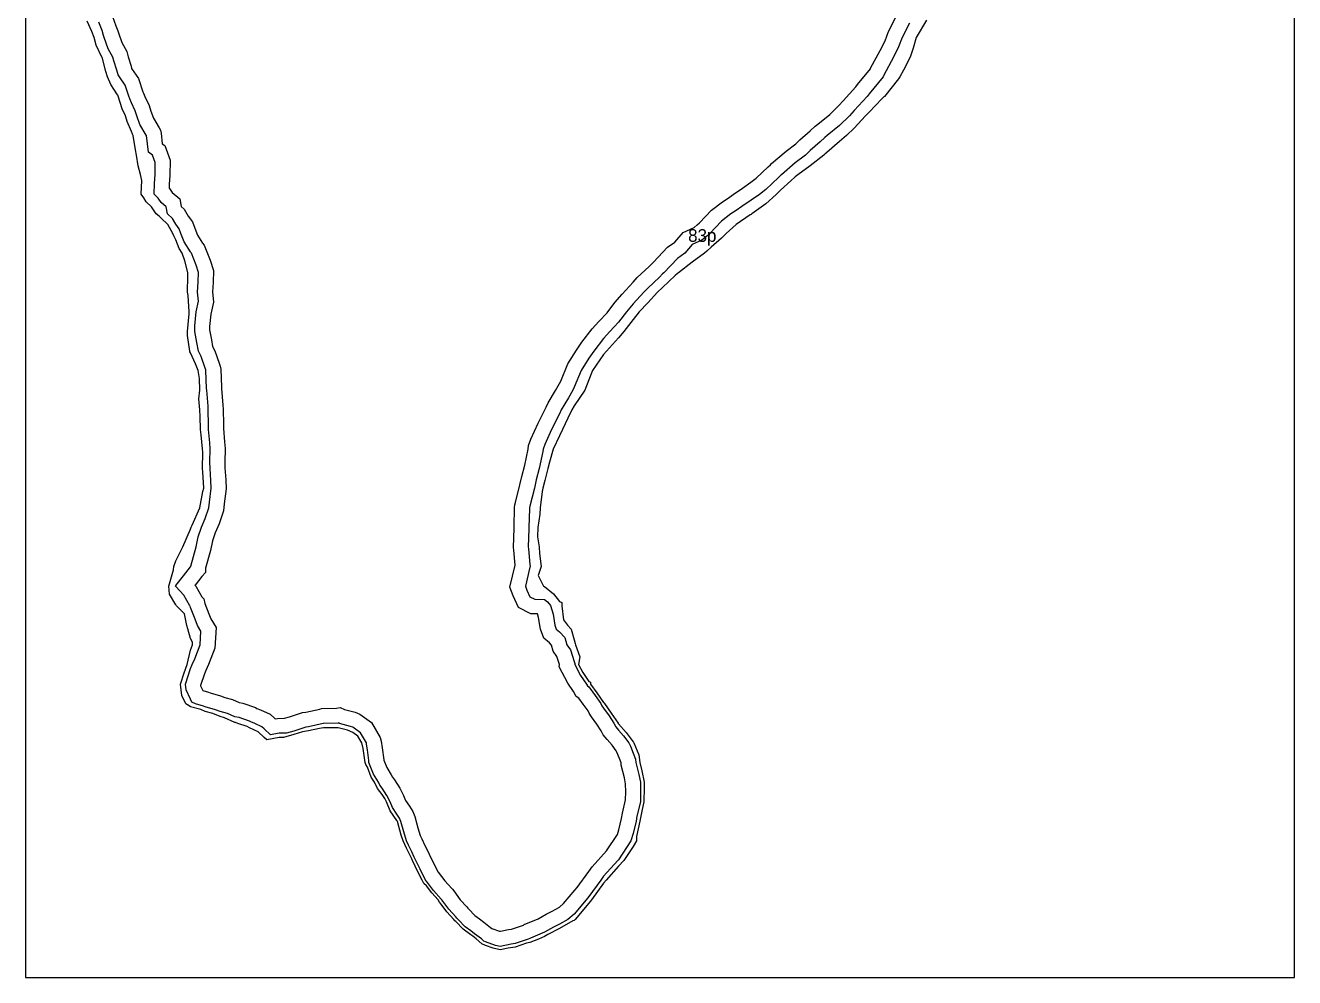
# Model space of a CAD drawing. Header units: millimetres. Extents: x 0 to 600, y 0 to 900.
# Drawn here: x 0 to 600, y 0 to 450 of the extents above; entities that cross this region are included whole.
import ezdxf
from ezdxf.enums import TextEntityAlignment as Align

# ---------------------------------------------------------------- set-up
doc = ezdxf.new("R2010")
doc.units = ezdxf.units.MM
for name, color, linetype in [('CORTE', 1, 'Continuous'), ('GRABADO', 5, 'Continuous'), ('HOJA', 8, 'Continuous')]:
    doc.layers.add(name, color=color, linetype=linetype)

msp = doc.modelspace()

# ---------------------------------------------------------------- linework, layer by layer
at = {"layer": 'CORTE'}
for points in [[(425.95, 452.51), (421.13, 444.27), (419.75, 439.24), (418.26, 435.01), (415.14, 428.88), (413.45, 425.74), (412.77, 424.75), (406.07, 416.47), (405.79, 416.18), (404.87, 415.23), (398.82, 409.07), (397.17, 407.2), (391.85, 401.38), (388.23, 397.94), (384.88, 395.07), (378.87, 389.96), (377.91, 389.18), (377.37, 388.68), (370.93, 383.58), (365.19, 379.41), (363.96, 378.48), (361.79, 376.52), (357, 372.17), (354.94, 370.16), (350.02, 365.61), (343.37, 360.89), (343.05, 360.63), (342.7, 360.43), (336.08, 355.93), (331.28, 351.64), (329.11, 349.43), (324.26, 345.19), (322.14, 343.29), (320.99, 342.37), (315.17, 338.16), (308.71, 333.11), (308.2, 332.69), (307.17, 331.74), (301.23, 326.16), (298.85, 323.86), (294.26, 318.86), (290.22, 314.6), (287.3, 310.96), (282.94, 305.34), (280.32, 302.4), (274.66, 296.08), (273.36, 294.4), (268.15, 286.83), (266.4, 282.43), (264.52, 277.57), (259.42, 270.18), (258.31, 268.31), (256.42, 264.32), (253.92, 259.05), (252.45, 256.05), (249.46, 249.8), (247.74, 243.54), (246.93, 240.55), (245.49, 234.97), (244.69, 231.29), (244.3, 229.71), (243.33, 222.04), (243.27, 219.09), (242.27, 212.78), (242.14, 208.34), (242.82, 203.53), (243.11, 200.37), (243.8, 194.25), (242.34, 190.08), (245, 185.06), (245.3, 184.9), (245.44, 184.9), (249.65, 181.35), (252.43, 177.75), (253.53, 177.21), (253.55, 175.75), (254.44, 169.15), (256.29, 166.53), (258.06, 164.7), (259.43, 159.69), (259.91, 157.87), (260.01, 157.24), (262.15, 151.57), (261.44, 147.97), (263.48, 144.13), (266.38, 139.96), (267.08, 139.65), (267.11, 138.72), (270.18, 134.51), (273.35, 130.03), (273.61, 129.83), (273.83, 129.48), (276.98, 125.03), (280.15, 120.22), (280.22, 120.07), (280.33, 119.94), (284.01, 115.86), (287.3, 111.49), (287.49, 111.22), (287.7, 110.95), (290.03, 105.29), (290.42, 101.67), (291.36, 97.78), (292.44, 92.4), (292.48, 89.99), (292.4, 83.13), (291.52, 79.45), (290.53, 73.86), (288.82, 66.61), (288.89, 64.59), (287.3, 61.97), (282.98, 55.31), (280.32, 52.63), (274.49, 46.04), (273.36, 44.64), (267.65, 36.79), (266.38, 35.2), (259.91, 27.52), (259.4, 26.99), (258.87, 26.82), (252.42, 23.24), (247.04, 20.36), (245.45, 19.47), (242.51, 18.24), (238.47, 16.66), (236.95, 16.23), (231.49, 14.31), (228.21, 13.89), (224.5, 13.08), (221.2, 13.87), (217.5, 15.15), (215.8, 16), (213.12, 18.25), (211.48, 19.53), (210.52, 20.27), (206.98, 22.83), (203.54, 26.44), (203.03, 26.85), (202.51, 27.52), (199.24, 31.09), (196.56, 34.73), (195.77, 35.73), (195.06, 36.79), (192.11, 40.13), (189.59, 43.33), (188.36, 44.41), (187.53, 46.06), (185.56, 49.98), (182.98, 55.32), (182.83, 55.62), (182.61, 56.07), (180.09, 61.23), (178.52, 64.59), (177.69, 67.32), (175.84, 73.85), (175.77, 74.02), (175.64, 74.23), (172.47, 78.89), (170.67, 83.1), (169.86, 84.67), (168.68, 86.56), (166.46, 89.41), (165, 92.36), (163.49, 94.74), (161.7, 99.39), (160.99, 100.68), (160.64, 101.64), (159.72, 108.28), (159.07, 110.89), (157.19, 114.12), (154.76, 115.87), (152.34, 116.87), (147.81, 118.06), (146.32, 118.11), (140.86, 117.99), (139.09, 117.75), (133.9, 116.58), (130.93, 116.16), (126.93, 114.82), (121.95, 113.49), (119.95, 113.44), (114.11, 112.39), (112.92, 113.51), (109.97, 116.18), (105.97, 118), (104.85, 118.62), (100.36, 120.11), (99.3, 120.49), (99.01, 120.53), (94.09, 122.84), (92.04, 123.34), (88.59, 124.79), (85.06, 125.8), (83.01, 126.64), (78.09, 127.98), (77.35, 128.41), (75.79, 129.39), (73.97, 133.26), (73.34, 138.71), (75.09, 144.06), (76.42, 147.98), (78.05, 154.8), (78.98, 157.24), (79.06, 158.56), (78.05, 160.24), (76.8, 164.8), (76.27, 166.46), (75.22, 171.95), (71.48, 175.69), (71.32, 176), (71.09, 176.24), (68.19, 181.15), (67.88, 185.01), (69.94, 192.77), (70.1, 194.28), (71.08, 197.03), (74.45, 203.55), (78.05, 211.91), (78.35, 212.81), (78.8, 213.81), (82.53, 222.07), (83.82, 229.74), (84.35, 231.31), (83.88, 239.05), (83.73, 240.56), (83.92, 248.37), (83.75, 249.82), (83.05, 256.46), (82.77, 259.08), (82.59, 265.12), (82.39, 268.34), (81.92, 273.49), (82.44, 277.61), (82.24, 283.17), (81.65, 286.85), (80.48, 290.07), (78.05, 295.2), (77.77, 295.74), (77.7, 296.12), (76.62, 303.49), (76.56, 305.39), (77.37, 313.76), (77.38, 314.65), (76.91, 322.39), (76.62, 323.9), (76.83, 331.56), (76.83, 333.16), (75.3, 338.76), (74.07, 342.4), (72.71, 344.56), (71.08, 348.65), (70.21, 350.51), (69.78, 351.66), (67.27, 355.84), (64.12, 358.91), (63.29, 359.78), (61.85, 360.9), (59.67, 364.25), (57.15, 366.67), (55.93, 368.56), (54.68, 370.19), (55.03, 376.68), (54.34, 379.46), (53.3, 383.62), (52.48, 388.72), (52.03, 391.2), (50.97, 397.97), (50.62, 398.56), (50.17, 399.89), (48.14, 404.53), (47.32, 407.23), (45.75, 410.62), (43.85, 416.49), (43.66, 417.09), (43.2, 417.73), (40.46, 422.1), (38.82, 425.75), (38.08, 428.23), (36.22, 434.96), (36.21, 435), (36.21, 435.01), (33.5, 440.65), (32.49, 444.27), (31.43, 447.16), (29.25, 451.98)], [(41.23, 454.22), (42.83, 449.86), (43.66, 447.4), (43.94, 446.44), (45.57, 441.85), (47.92, 437.71), (48.61, 435.21), (49.93, 430.79), (50.24, 429.62), (53.53, 424.98), (55.59, 418.65), (55.83, 417.9), (56.52, 416.42), (58.49, 412.17), (59.37, 409.44), (60.49, 406.16), (63.2, 401.63), (63.87, 400.43), (64.12, 399), (64.71, 394), (65.86, 393.22), (68.44, 386.36), (68.29, 379.14), (67.98, 374.97), (67.92, 373.08), (68.17, 372.84), (69.39, 370.96), (72.96, 368.03), (73.69, 364.41), (75.01, 363.13), (76.93, 359.91), (78.94, 357.13), (80.03, 354.17), (81.34, 350.89), (83.75, 347.07), (84.59, 346.17), (87.32, 339.04), (88.92, 334.14), (88.7, 328.44), (88.44, 324.04), (88.9, 319.28), (87.68, 313.55), (87.05, 307.76), (87.09, 306.08), (87.92, 301.36), (88.51, 298.3), (89.52, 296.17), (91.59, 290.43), (92.12, 289), (92.35, 287.51), (92.64, 279.05), (92.74, 278.34), (93.31, 270.55), (93.43, 268.64), (93.61, 261.34), (93.63, 259.43), (94.16, 253.26), (94.4, 250), (94.25, 243.57), (94.35, 240.92), (94.72, 235.28), (94.89, 231), (93.98, 223.89), (93.6, 220.54), (91.55, 214.4), (89.71, 210.25), (88.42, 206.49), (87.48, 201.91), (85.17, 193.44), (85.11, 191.46), (83.4, 189.61), (80.19, 185.5), (80.15, 185.45), (80.61, 184.98), (83.4, 179.95), (84.39, 178.95), (84.8, 176.84), (86.74, 171.96), (87.7, 169.57), (90.13, 165.53), (89.5, 155.73), (86.54, 147.99), (85.29, 145.21), (84.62, 143.6), (82.79, 137.98), (82.8, 137.87), (83.83, 135.67), (86.51, 134.95), (87.36, 134.6), (92.27, 133.19), (94.23, 132.37), (97.93, 131.48), (101.07, 130), (102.86, 129.72), (108.75, 127.61), (109.46, 127.24), (111.19, 126.54), (115.67, 124.51), (117.67, 122.69), (118.12, 122.26), (119.23, 122.46), (122.51, 122.55), (124.92, 123.19), (130.99, 125.23), (132.64, 125.47), (139.19, 126.93), (140.02, 127.12), (147.12, 127.29), (148.87, 127.61), (150.85, 126.73), (155.97, 125.38), (158.18, 124.47), (163.68, 120.51), (167.74, 113.54), (168.19, 111.71), (168.62, 108.59), (169.46, 102.92), (169.45, 102.73), (170.79, 99.25), (172.98, 95.79), (173.55, 94.65), (174.42, 93.52), (176.94, 89.48), (178.71, 86.1), (179.73, 83.71), (181.52, 81.08), (183.1, 78.53), (184.05, 76.07), (185.54, 70.8), (186.67, 67.1), (187.39, 65.56), (188.89, 62.49), (190.12, 60.01), (190.91, 58.35), (192.83, 54.39), (195.15, 49.77), (198.32, 45.72), (201.56, 42.06), (201.92, 41.73), (202.49, 40.98), (205.59, 36.77), (208.68, 33.4), (209.15, 32.89), (209.69, 32.3), (212.52, 29.34), (214.72, 27.75), (216.66, 26.24), (219.94, 23.7), (220.49, 23.24), (224.19, 21.96), (224.58, 21.87), (228.46, 22.71), (229.86, 22.9), (235.4, 24.84), (235.68, 24.94), (235.84, 25.02), (242.38, 27.76), (246.25, 29.91), (249.07, 31.42), (252.45, 33.3), (254.44, 34.98), (259.76, 41.26), (260.84, 42.59), (266.34, 50.15), (267.9, 52.31), (274.66, 59.84), (274.68, 59.87), (279.86, 67.62), (280.55, 69.88), (281.82, 75.27), (282.25, 77.66), (283.76, 83.99), (283.8, 87.74), (283.73, 91.65), (283.16, 94.48), (281.72, 100.47), (281.62, 101.47), (280.79, 103.48), (279.67, 106.51), (279.3, 107.23), (277.38, 109.77), (274.96, 112.46), (273.2, 114.73), (272.17, 116.63), (270.16, 119.7), (267.64, 123.25), (266.45, 124.95), (265.98, 126), (263.64, 129.3), (261.6, 132.11), (260.3, 132.85), (259.18, 135.21), (256.47, 139.11), (252.35, 146.89), (252.55, 147.9), (251.28, 151.75), (249.56, 154.29), (248.78, 157.14), (247.71, 158.24), (245.1, 160.34), (243.48, 164.71), (242.61, 170.16), (242.09, 171.84), (239, 171.93), (233.12, 174.9), (230.66, 180.44), (229.04, 184.47), (231.52, 194.84), (230.85, 201.94), (230.72, 203.31), (231.05, 212.41), (231.07, 212.99), (231.27, 222.18), (231.41, 223.38), (231.74, 224.58), (233.78, 232.86), (234.63, 236.81), (236.04, 242.17), (237.67, 249.79), (237.9, 251.49), (238.99, 254.51), (242.39, 262.07), (246.16, 269.53), (247.15, 271.61), (250.65, 277.47), (252.54, 280.84), (253.06, 281.89), (256.5, 290.06), (260.54, 296.53), (263.08, 300.22), (267.98, 306.53), (271.12, 310.04), (274.97, 314.23), (278.66, 319.01), (282.06, 323.02), (287.26, 328.62), (289.27, 330.78), (294.85, 336.13), (296.4, 337.63), (296.87, 338.07), (303.58, 345.19), (306.94, 347.59), (310.88, 352.14), (316.08, 354.49), (317.62, 355.72), (318.67, 356.66), (324.4, 362.7), (329.51, 366.68), (332.21, 368.29), (334.61, 370.04), (339.05, 373.15), (342.95, 375.84), (345.49, 377.73), (351.19, 383.2), (352.2, 384.18), (352.72, 384.66), (359.59, 390.58), (364.21, 394), (366.16, 395.94), (370.99, 400.18), (373.32, 402.33), (374.6, 403.37), (380.24, 407.94), (384.55, 412.07), (386.65, 414.41), (392.58, 421.01), (393.39, 422.02), (399.49, 429.53), (399.57, 429.71), (404.1, 438.21), (406.37, 442.77), (408.06, 447.13), (411.64, 454.17)]]:
    msp.add_lwpolyline(points, dxfattribs=at)
at = {"layer": 'GRABADO'}
msp.add_lwpolyline([(417.95, 451.13), (414.46, 444.27), (412.78, 439.94), (410.32, 435), (405.81, 426.52), (405.42, 425.74), (398.83, 417.61), (397.9, 416.47), (391.86, 409.73), (389.59, 407.2), (384.88, 402.69), (379.01, 397.94), (377.91, 397.04), (375.68, 394.98), (370.94, 390.82), (368.78, 388.68), (363.96, 385.11), (357.36, 379.42), (357, 379.09), (356.06, 378.17), (350.02, 372.38), (347.03, 370.15), (343.05, 367.4), (338.68, 364.35), (336.08, 362.45), (333.48, 360.89), (329.11, 357.5), (323.55, 351.64), (322.14, 350.38), (319.76, 348.48), (315.17, 346.4), (311.69, 342.38), (308.2, 339.88), (301.82, 333.12), (301.23, 332.57), (299.71, 331.09), (294.26, 325.88), (292.4, 323.86), (287.3, 318.37), (284.1, 314.6), (280.33, 309.72), (276.31, 305.34), (273.36, 302.04), (268.73, 296.08), (266.39, 292.69), (262.74, 286.83), (259.42, 278.97), (258.73, 277.57), (256.7, 273.96), (253.33, 268.31), (252.45, 266.45), (248.71, 259.05), (245.48, 251.88), (244.73, 249.81), (244.57, 248.59), (242.85, 240.55), (241.44, 235.17), (240.6, 231.29), (238.52, 222.81), (238.3, 222.03), (238.26, 221.7), (238.07, 212.78), (238.04, 212.15), (237.73, 203.52), (237.82, 202.6), (238.52, 195.19), (238.59, 194.37), (238.6, 194.25), (238.52, 194), (236.37, 185.01), (237.11, 183.16), (238.5, 180.02), (240.77, 178.88), (245.44, 178.74), (246.81, 177.58), (248.21, 175.78), (249.44, 171.75), (250.28, 166.5), (250.99, 164.59), (252.44, 163.43), (255.06, 160.72), (256.01, 157.25), (257.62, 154.86), (259.43, 149.38), (259.79, 148.43), (259.69, 147.97), (262.45, 142.76), (265.26, 138.74), (265.69, 137.83), (266.38, 137.43), (269.32, 133.38), (272.1, 129.47), (272.57, 128.42), (273.36, 127.29), (275.94, 123.65), (278.19, 120.22), (279.08, 118.56), (280.33, 116.96), (282.79, 114.23), (285.26, 110.96), (286.09, 109.33), (287.31, 106.03), (288.47, 103.21), (288.63, 101.67), (290, 95.98), (290.72, 92.4), (290.8, 87.77), (290.75, 83.13), (289.1, 76.24), (288.68, 73.86), (287.31, 68.04), (286.24, 64.58), (280.33, 55.72), (279.99, 55.3), (273.36, 47.92), (272.01, 46.05), (266.39, 38.31), (265.14, 36.78), (259.41, 30.02), (256.45, 27.51), (252.42, 25.27), (249.61, 23.77), (245.45, 21.45), (238.8, 18.67), (238.47, 18.5), (237.74, 18.24), (231.49, 16.05), (229.66, 15.81), (224.5, 14.69), (222.22, 15.24), (217.5, 16.86), (216.74, 17.24), (215.54, 18.25), (212.37, 20.71), (210.52, 22.15), (207.9, 24.04), (204.58, 27.52), (204.01, 28.15), (203.54, 28.66), (200.17, 32.32), (196.88, 36.79), (196.73, 36.99), (196.57, 37.14), (192.94, 41.23), (189.59, 45.51), (189.35, 45.72), (189.18, 46.06), (186.55, 51.29), (184.6, 55.32), (183.83, 56.94), (182.61, 59.4), (181.08, 62.54), (180.12, 64.59), (178.83, 68.83), (177.41, 73.85), (176.81, 75.39), (175.64, 77.27), (173.56, 80.33), (172.38, 83.1), (170.86, 86), (168.68, 89.51), (167.58, 90.91), (166.87, 92.36), (164.51, 96.09), (162.36, 101.64), (162.43, 102.63), (161.69, 107.6), (161.31, 110.39), (161.18, 110.89), (158.38, 115.7), (154.76, 118.31), (153.74, 118.73), (148.52, 120.11), (148, 120.34), (147.83, 120.31), (140.89, 120.14), (140.87, 120.13), (140.73, 120.1), (133.9, 118.57), (132.61, 118.39), (126.93, 116.48), (123.51, 115.57), (119.95, 115.48), (115.89, 114.75), (112.92, 117.55), (111.78, 118.58), (108.41, 120.11), (106.55, 120.87), (105.97, 121.17), (101.12, 122.91), (99.01, 123.24), (95.6, 124.84), (92.04, 125.69), (89.94, 126.58), (85.06, 127.98), (84.27, 128.3), (80.35, 129.37), (78.71, 130.24), (78.05, 131.52), (75.98, 135.93), (75.66, 138.71), (78.05, 146.02), (78.86, 147.99), (80.08, 150.68), (82.58, 157.24), (83.01, 163.8), (81.41, 166.45), (80.24, 169.37), (78.05, 174.87), (77.92, 175.53), (77.76, 175.69), (74.92, 180.79), (71.09, 184.82), (71.03, 184.92), (71.02, 185.01), (71.08, 185.23), (74.68, 189.82), (78.06, 194.15), (78.19, 194.29), (78.2, 194.48), (80.66, 203.54), (81.65, 208.33), (83.19, 212.81), (85.02, 216.93), (86.72, 222.06), (87.03, 224.74), (87.87, 231.31), (87.73, 234.91), (87.35, 240.56), (87.24, 243.53), (87.4, 249.82), (87.18, 252.7), (86.64, 259.08), (86.61, 261.21), (86.43, 268.34), (86.33, 270.09), (85.77, 277.6), (85.66, 278.45), (85.37, 286.86), (85.31, 287.24), (85.02, 288.03), (83.05, 293.48), (81.81, 296.1), (81.03, 300.09), (80.11, 305.38), (80.04, 308.04), (80.76, 314.66), (81.83, 319.69), (81.43, 323.91), (81.71, 328.78), (81.88, 333.16), (80.72, 336.7), (78.54, 342.39), (78.54, 342.39), (78.28, 342.67), (78.06, 342.97), (75.07, 347.7), (73.49, 351.66), (72.7, 353.81), (71.08, 356.05), (69.47, 358.75), (67.25, 360.91), (66.59, 364.21), (64.12, 366.24), (62.75, 368.34), (60.83, 370.18), (60.99, 375.34), (61.3, 379.48), (61.42, 385.15), (60.09, 388.69), (58.13, 390.02), (57.2, 397.98), (57.19, 398.04), (57.14, 398.12), (54.11, 403.2), (52.73, 407.23), (51.96, 409.61), (50.17, 413.47), (49.3, 415.34), (48.93, 416.49), (47.2, 421.8), (44.42, 425.73), (43.81, 426.56), (43.19, 428.89), (41.88, 433.28), (41.4, 435.01), (39.18, 438.93), (37.28, 444.27), (36.98, 445.28), (36.22, 447.54), (34.75, 451.57)], dxfattribs=at)
at = {"layer": 'HOJA'}
msp.add_lwpolyline([(0, 0), (600, 0), (600, 900), (0, 900)], close=True, dxfattribs=at)

# ---------------------------------------------------------------- texts
at = {"layer": 'GRABADO'}
msp.add_text('83p', height=6, dxfattribs=at).set_placement((319.99, 350.7), align=Align.MIDDLE_CENTER)

doc.saveas('drawing.dxf')
